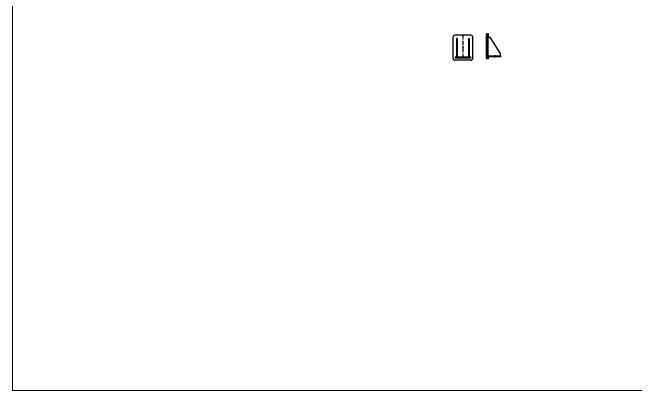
# Model space of a CAD drawing. Extents: x -49005 to 5786, y 3040 to 28144.
# Drawn here: x -34519 to -26661, y 12612 to 17380 of the extents above; entities that cross this region are included whole.
import ezdxf

# ---------------------------------------------------------------- set-up
doc = ezdxf.new("R2010")
doc.units = 0
doc.header["$LTSCALE"] = 6
doc.linetypes.add('CENTER', pattern=[2, 1.25, -0.25, 0.25, -0.25])
for name, color, linetype in [('00', 7, 'CONTINUOUS'), ('2', 4, 'CONTINUOUS'), ('3', 3, 'CENTER'), ('harch', 3, 'CONTINUOUS')]:
    doc.layers.add(name, color=color, linetype=linetype)
doc.layers.add('DIM', color=7, linetype='CONTINUOUS', lineweight=20)

# ---------------------------------------------------------------- blocks, each defined once
blk = doc.blocks.new('*U14', base_point=(268.9, 444.3))
at = {"layer": '00', "color": 7}
for p, q in [((99.1, 734.3), (87.9, 726.4)), ((87.9, 726.4), (87.9, 427.2)), ((99.1, 734.3), (99.1, 419.3)), ((118.7, 734.3), (99.1, 734.3)), ((118.7, 694.3), (118.7, 734.3)), ((108.9, 694.3), (108.9, 458.3)), ((108.9, 694.3), (138.9, 694.3)), ((268.9, 488.3), (138.9, 694.3)), ((268.9, 458.3), (268.9, 488.3)), ((99.1, 419.3), (87.9, 427.2)), ((118.7, 419.3), (99.1, 419.3)), ((108.9, 458.3), (268.9, 458.3)), ((118.7, 419.3), (118.7, 458.3)), ((128.9, 444.3), (128.9, 458.3)), ((268.9, 444.3), (128.9, 444.3)), ((268.9, 458.3), (268.9, 444.3))]:
    blk.add_line(p, q, dxfattribs=at)
at = {"layer": '2', "color": 2, "ltscale": 2}
for p, q in [((183.9, 458.3), (183.9, 444.3)), ((213.9, 458.3), (213.9, 444.3))]:
    blk.add_line(p, q, dxfattribs=at)
at = {"layer": '3', "color": 3, "ltscale": 3}
blk.add_line((198.9, 434.3), (198.9, 468.3), dxfattribs=at)
blk = doc.blocks.new('*U15', base_point=(131.3, 396.4))
at = {"layer": '00', "color": 7}
for p, q in [((232.3, 711.4), (30.3, 711.4)), ((6.3, 420.4), (6.3, 687.4)), ((51.3, 671.4), (51.3, 435.4)), ((59.3, 671.4), (51.3, 671.4)), ((59.3, 671.4), (59.3, 435.4)), ((203.3, 671.4), (203.3, 435.4)), ((203.3, 671.4), (211.3, 671.4)), ((211.3, 671.4), (211.3, 435.4)), ((256.3, 420.4), (256.3, 687.4)), ((232.3, 396.4), (30.3, 396.4)), ((231.3, 435.4), (31.3, 435.4)), ((31.3, 435.4), (31.3, 421.4)), ((231.3, 421.4), (31.3, 421.4)), ((59.3, 465.4), (51.3, 465.4)), ((211.3, 465.4), (203.3, 465.4)), ((231.3, 435.4), (231.3, 421.4))]:
    blk.add_line(p, q, dxfattribs=at)
blk.add_circle((131.3, 553.9), 4, dxfattribs=at)
for centre, start, end in [((30.3, 687.4), 90, 180), ((232.3, 687.4), 0, 90), ((30.3, 420.4), 180, 270), ((232.3, 420.4), 270, 0)]:
    blk.add_arc(centre, 24, start, end, dxfattribs=at)
at = {"layer": '2', "color": 2, "ltscale": 2}
for p, q in [((116.3, 435.4), (116.3, 421.4)), ((146.3, 435.4), (146.3, 421.4))]:
    blk.add_line(p, q, dxfattribs=at)
at = {"layer": '3', "color": 3, "ltscale": 7}
blk.add_line((131.3, 721.4), (131.3, 386.4), dxfattribs=at)

msp = doc.modelspace()

# ---------------------------------------------------------------- linework, layer by layer
at = {"layer": 'harch', "lineweight": 18}
msp.add_lwpolyline([(-34519.42, 12611.66), (-18751.14, 12611.66), (-18751.14, 28143.79), (-34519.42, 28143.79)], close=True, dxfattribs=at)

# ---------------------------------------------------------------- block references
at = {"layer": 'DIM'}
for name, p in [('*U15', (-28837.64, 16778.44)), ('*U14', (-28364.75, 16820.65))]:
    msp.add_blockref(name, p, dxfattribs=at)

doc.saveas('drawing.dxf')
